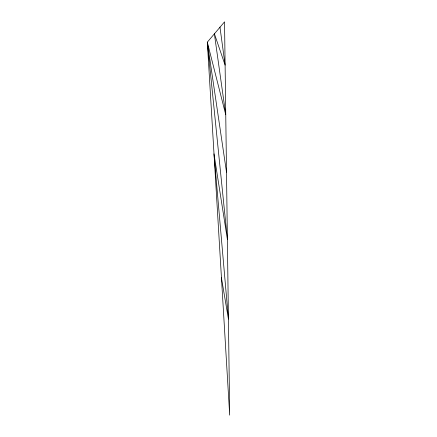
<?xml version="1.0" encoding="UTF-8"?>
<svg xmlns="http://www.w3.org/2000/svg" width="437" height="437" viewBox="0 0 437 437"><rect width="100%" height="100%" fill="white"/><g stroke="black" fill="none" stroke-linecap="round" stroke-linejoin="round"><path stroke-width="0.66" d="M221.422 277.724L228.431 319.081L213.977 153.851L227.387 239.378L207.313 42.181L224.542 21.85L229.687 415.15L207.313 42.181L225.76 114.784L214.321 33.523L225.11 65.162L219.958 27.083M207.313 42.181L226.508 172.189"/></g></svg>
